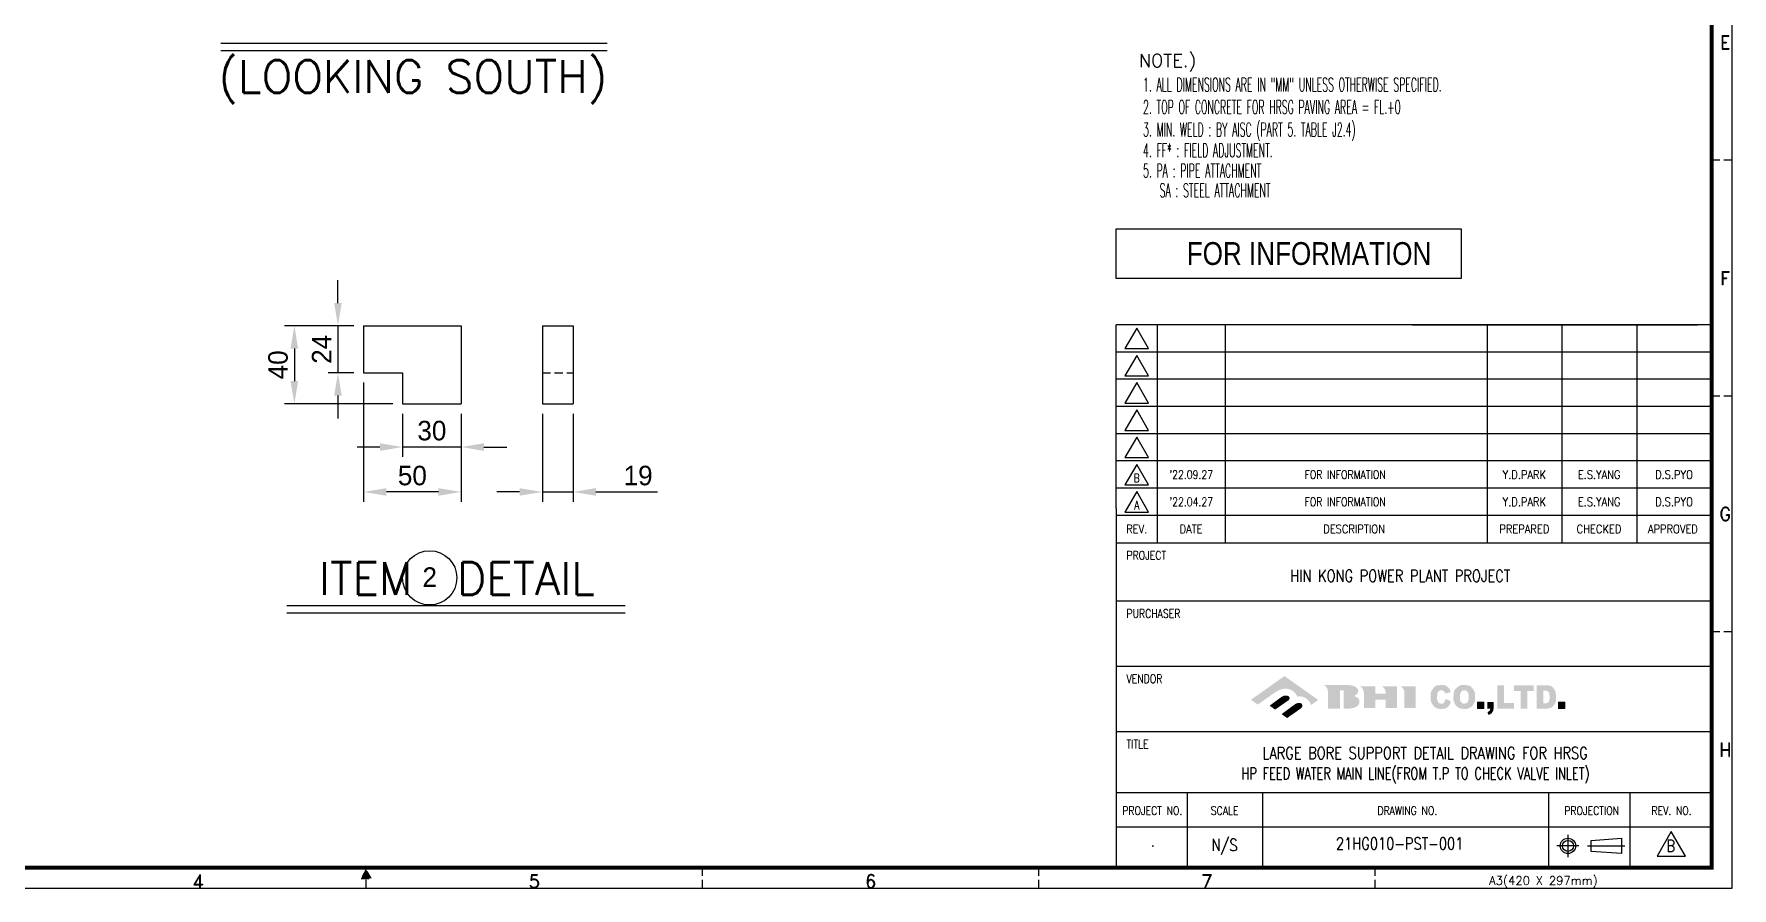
# Model space of a CAD drawing. Header units: millimetres. Extents: x 0 to 4200, y 0 to 2960.
# Drawn here: x 1589 to 4200, y 0 to 1312 of the extents above; entities that cross this region are included whole.
import ezdxf
from ezdxf.enums import TextEntityAlignment as Align

# ---------------------------------------------------------------- set-up
doc = ezdxf.new("R2010")
doc.units = ezdxf.units.MM
doc.header["$LTSCALE"] = 50
doc.linetypes.add('CENTER', pattern=[2, 1.25, -0.25, 0.25, -0.25])
doc.linetypes.add('HIDDEN', pattern=[0.375, 0.25, -0.125])
doc.layers.add('02SCHRIF', color=2, linetype='Continuous', lineweight=25)
for name, color, linetype in [('1', 1, 'CENTER'), ('1. continuous', 3, 'Continuous'), ('2', 2, 'Continuous'), ('2. Hidden', 2, 'HIDDEN'), ('3', 3, 'Continuous'), ('4', 3, 'Continuous'), ('5', 2, 'HIDDEN'), ('5. text', 2, 'Continuous'), ('Layer 1', 7, 'Continuous'), ('text', 2, 'Continuous')]:
    doc.layers.add(name, color=color, linetype=linetype)
doc.styles.add('PROJECT', font='swissc.ttf')
doc.styles.add('ROMAND', font='romand.shx', dxfattribs={"width": 0.85, "height": 480})
doc.styles.add('ROMANS', font='ROMANS.shx', dxfattribs={"width": 0.85})
doc.styles.add('ROMANT', font='romant.shx', dxfattribs={"width": 0.9, "height": 125, "bigfont": 'whgtxt.shx'})
doc.styles.add('Style-STANDARD', font='romans.shx', dxfattribs={"width": 0.8})
doc.dimstyles.get("Standard").update_dxf_attribs({"dimtxt": 0.18, "dimasz": 0.18, "dimexe": 0.18, "dimexo": 0.0625, "dimgap": 0.09, "dimtad": 0, "dimtih": 1, "dimtoh": 1, "dimdec": 4, "dimzin": 0, "dimdsep": 46, "dimtxsty": 'Standard', "dimcen": 0.09, "dimadec": 0, "dimazin": 0, "dimtfac": 1, "dimtdec": 4, "dimtofl": 0, "dimtmove": 0, "dimatfit": 3, "dimfxl": 1, "dimtolj": 1, "dimtzin": 0, "dimarcsym": 0})

# ---------------------------------------------------------------- blocks, each defined once
blk = doc.blocks.new('block 32')
at = {"layer": 'Layer 1', "true_color": 0x004081}
h = blk.add_hatch(color=156, dxfattribs=at)
h.dxf.hatch_style = 2
edge = h.paths.add_edge_path()
edge.add_spline(control_points=[(7.127, 6.579), (7.127, 6.579), (7.127, 6.579), (7.127, 6.637), (7.106, 6.685), (7.064, 6.724), (7.021, 6.763), (6.965, 6.789), (6.893, 6.802), (7.014, 6.856), (7.075, 6.924), (7.075, 7.007), (7.075, 7.093), (7.022, 7.159), (6.916, 7.204), (6.834, 7.239), (6.707, 7.256), (6.534, 7.256), (6.534, 7.256), (6.07, 7.256), (6.07, 7.256), (6.07, 7.256), (6.07, 7.257), (6.07, 7.257), (6.07, 7.257), (5.673, 7.257), (5.673, 7.257), (5.673, 7.257), (5.842, 7.186), (5.842, 6.983), (5.842, 6.983), (5.842, 6.983), (5.842, 6.983), (5.842, 6.983), (5.842, 6.29), (5.842, 6.29), (5.842, 6.29), (6.334, 6.29), (6.334, 6.29), (6.334, 6.29), (6.334, 7.034), (6.334, 7.034), (6.334, 7.034), (6.48, 7.034), (6.48, 7.034), (6.48, 7.034), (6.48, 6.29), (6.48, 6.29), (6.48, 6.29), (6.548, 6.29), (6.548, 6.29), (6.656, 6.29), (6.732, 6.293), (6.777, 6.3), (6.822, 6.307), (6.867, 6.318), (6.913, 6.334), (6.958, 6.349), (6.993, 6.365), (7.017, 6.381), (7.052, 6.404), (7.078, 6.432), (7.098, 6.466), (7.117, 6.499), (7.127, 6.537), (7.127, 6.579)], knot_values=[0, 0, 0, 0, 0.00005, 0.0001, 1, 1, 1, 2, 2, 2, 3, 3, 3, 4, 4, 4, 5, 5, 5, 6, 6, 6, 7, 7, 7, 8, 8, 8, 9, 9, 9, 10, 10, 10, 11, 11, 11, 12, 12, 12, 13, 13, 13, 14, 14, 14, 15, 15, 15, 16, 16, 16, 17, 17, 17, 18, 18, 18, 19, 19, 19, 20, 20, 20, 21, 21, 21, 21], degree=3, periodic=0)
h = blk.add_hatch(color=156, dxfattribs=at)
h.dxf.hatch_style = 2
edge = h.paths.add_edge_path()
edge.add_spline(control_points=[(7.766, 6.659), (7.766, 6.659), (7.766, 6.659), (7.766, 6.659), (8.197, 6.659), (8.197, 6.659), (8.197, 6.659), (8.197, 6.316), (8.197, 6.316), (8.197, 6.316), (8.657, 6.316), (8.657, 6.316), (8.657, 6.316), (8.657, 7.203), (8.657, 7.203), (8.657, 7.203), (8.425, 7.203), (8.425, 7.203), (8.425, 7.203), (8.425, 7.203), (8.425, 7.203), (8.425, 7.203), (8.027, 7.203), (8.027, 7.203), (8.027, 7.203), (8.196, 7.133), (8.196, 6.93), (8.196, 6.93), (8.197, 6.93), (8.197, 6.93), (8.197, 6.93), (8.197, 6.903), (8.197, 6.903), (8.197, 6.903), (7.766, 6.903), (7.766, 6.903), (7.766, 6.903), (7.766, 7.203), (7.766, 7.203), (7.766, 7.203), (7.536, 7.203), (7.536, 7.203), (7.536, 7.203), (7.536, 7.203), (7.536, 7.203), (7.536, 7.203), (7.138, 7.203), (7.138, 7.203), (7.138, 7.203), (7.307, 7.133), (7.307, 6.93), (7.307, 6.93), (7.307, 6.93), (7.307, 6.93), (7.307, 6.93), (7.307, 6.316), (7.307, 6.316), (7.307, 6.316), (7.766, 6.316), (7.766, 6.316), (7.766, 6.316), (7.766, 6.659), (7.766, 6.659)], knot_values=[0, 0, 0, 0, 0.00005, 0.0001, 1, 1, 1, 2, 2, 2, 3, 3, 3, 4, 4, 4, 5, 5, 5, 6, 6, 6, 7, 7, 7, 8, 8, 8, 9, 9, 9, 10, 10, 10, 11, 11, 11, 12, 12, 12, 13, 13, 13, 14, 14, 14, 15, 15, 15, 16, 16, 16, 17, 17, 17, 18, 18, 18, 19, 19, 19, 20, 20, 20, 20], degree=3, periodic=0)
h = blk.add_hatch(color=156, dxfattribs=at)
h.dxf.hatch_style = 2
edge = h.paths.add_edge_path()
edge.add_spline(control_points=[(9.418, 7.203), (9.418, 7.203), (9.418, 7.203), (9.418, 7.203), (9.189, 7.203), (9.189, 7.203), (9.189, 7.203), (9.189, 7.203), (9.189, 7.203), (9.189, 7.203), (8.791, 7.203), (8.791, 7.203), (8.791, 7.203), (8.952, 7.136), (8.959, 6.943), (8.959, 6.943), (8.959, 6.316), (8.959, 6.316), (8.959, 6.316), (9.418, 6.316), (9.418, 6.316), (9.418, 6.316), (9.418, 7.203), (9.418, 7.203)], knot_values=[0, 0, 0, 0, 0.00005, 0.0001, 1, 1, 1, 2, 2, 2, 3, 3, 3, 4, 4, 4, 5, 5, 5, 6, 6, 6, 7, 7, 7, 7], degree=3, periodic=0)
blk = doc.blocks.new('block 34')
at = {"layer": 'Layer 1', "true_color": 0x62b635}
h = blk.add_hatch(color=85, dxfattribs=at)
h.dxf.hatch_style = 2
edge = h.paths.add_edge_path()
edge.add_spline(control_points=[(2.981, 6.457), (2.981, 6.457), (2.981, 6.457), (2.981, 6.457), (3.642, 6.921), (3.642, 6.921), (3.658, 6.932), (3.676, 6.943), (3.694, 6.955), (3.717, 6.969), (3.741, 6.984), (3.766, 6.998), (3.766, 6.998), (3.766, 6.998), (3.766, 6.998), (3.766, 6.998), (3.774, 7.004), (3.789, 7.012), (3.797, 7.016), (3.807, 7.021), (3.817, 7.026), (3.857, 7.046), (3.917, 7.072), (3.987, 7.089), (3.987, 7.089), (3.987, 7.089), (3.987, 7.089), (3.994, 7.09), (4, 7.092), (4.007, 7.093), (4.01, 7.093), (4.012, 7.094), (4.015, 7.094), (4.034, 7.098), (4.052, 7.101), (4.072, 7.103), (4.072, 7.103), (4.072, 7.618), (4.072, 7.618), (4.072, 7.618), (2.707, 6.652), (2.707, 6.652), (2.707, 6.652), (2.981, 6.457), (2.981, 6.457)], knot_values=[0, 0, 0, 0, 0.00005, 0.0001, 1, 1, 1, 2, 2, 2, 3, 3, 3, 4, 4, 4, 5, 5, 5, 6, 6, 6, 7, 7, 7, 8, 8, 8, 9, 9, 9, 10, 10, 10, 11, 11, 11, 12, 12, 12, 13, 13, 13, 14, 14, 14, 14], degree=3, periodic=0)
h = blk.add_hatch(color=85, dxfattribs=at)
h.dxf.hatch_style = 2
edge = h.paths.add_edge_path()
edge.add_spline(control_points=[(3.691, 6.254), (3.691, 6.254), (3.691, 6.254), (3.691, 6.254), (4.071, 6.518), (4.071, 6.518), (4.071, 6.518), (4.071, 6.821), (4.071, 6.821), (4.007, 6.807), (3.953, 6.772), (3.935, 6.759), (3.935, 6.759), (3.929, 6.754), (3.929, 6.754), (3.929, 6.754), (3.467, 6.413), (3.467, 6.413), (3.467, 6.413), (3.691, 6.254), (3.691, 6.254)], knot_values=[0, 0, 0, 0, 0.00005, 0.0001, 1, 1, 1, 2, 2, 2, 3, 3, 3, 4, 4, 4, 5, 5, 5, 6, 6, 6, 6], degree=3, periodic=0)
h = blk.add_hatch(color=85, dxfattribs=at)
h.dxf.hatch_style = 2
edge = h.paths.add_edge_path()
edge.add_spline(control_points=[(4.179, 5.909), (4.179, 5.909), (4.179, 5.909), (4.179, 5.909), (4.5, 6.132), (4.5, 6.132), (4.5, 6.132), (4.5, 6.471), (4.5, 6.471), (4.499, 6.471), (4.498, 6.47), (4.498, 6.47), (4.498, 6.47), (4.474, 6.452), (4.474, 6.452), (4.474, 6.452), (3.954, 6.069), (3.954, 6.069), (3.954, 6.069), (4.179, 5.909), (4.179, 5.909)], knot_values=[0, 0, 0, 0, 0.00005, 0.0001, 1, 1, 1, 2, 2, 2, 3, 3, 3, 4, 4, 4, 5, 5, 5, 6, 6, 6, 6], degree=3, periodic=0)
blk = doc.blocks.new('block 33')
at = {"layer": 'Layer 1', "true_color": 0x004081}
h = blk.add_hatch(color=156, dxfattribs=at)
h.dxf.hatch_style = 2
edge = h.paths.add_edge_path()
edge.add_spline(control_points=[(4.736, 6.788), (4.736, 6.788), (4.736, 6.788), (4.75, 6.786), (4.764, 6.784), (4.779, 6.781), (4.785, 6.779), (4.791, 6.778), (4.796, 6.777), (4.806, 6.774), (4.816, 6.771), (4.826, 6.767), (4.835, 6.765), (4.843, 6.761), (4.852, 6.758), (4.86, 6.754), (4.868, 6.751), (4.877, 6.747), (4.92, 6.726), (4.965, 6.696), (5.01, 6.653), (5.036, 6.63), (5.062, 6.604), (5.085, 6.574), (5.095, 6.56), (5.105, 6.545), (5.114, 6.53), (5.114, 6.529), (5.115, 6.527), (5.116, 6.526), (5.116, 6.525), (5.116, 6.525), (5.116, 6.525), (5.131, 6.499), (5.143, 6.47), (5.151, 6.44), (5.151, 6.44), (5.446, 6.645), (5.446, 6.645), (5.446, 6.645), (4.072, 7.618), (4.072, 7.618), (4.072, 7.618), (4.072, 7.103), (4.072, 7.103), (4.116, 7.107), (4.163, 7.106), (4.208, 7.096), (4.212, 7.096), (4.216, 7.095), (4.22, 7.095), (4.229, 7.093), (4.239, 7.09), (4.248, 7.088), (4.258, 7.085), (4.268, 7.082), (4.277, 7.078), (4.278, 7.078), (4.279, 7.078), (4.281, 7.077), (4.298, 7.07), (4.318, 7.062), (4.339, 7.052), (4.402, 7.02), (4.474, 6.97), (4.536, 6.89), (4.56, 6.857), (4.581, 6.821), (4.595, 6.78), (4.605, 6.783), (4.635, 6.79), (4.677, 6.791), (4.695, 6.791), (4.714, 6.79), (4.736, 6.788)], knot_values=[0, 0, 0, 0, 0.00005, 0.0001, 1, 1, 1, 2, 2, 2, 3, 3, 3, 4, 4, 4, 5, 5, 5, 6, 6, 6, 7, 7, 7, 8, 8, 8, 9, 9, 9, 10, 10, 10, 11, 11, 11, 12, 12, 12, 13, 13, 13, 14, 14, 14, 15, 15, 15, 16, 16, 16, 17, 17, 17, 18, 18, 18, 19, 19, 19, 20, 20, 20, 21, 21, 21, 22, 22, 22, 23, 23, 23, 24, 24, 24, 24], degree=3, periodic=0)
h = blk.add_hatch(color=156, dxfattribs=at)
h.dxf.hatch_style = 2
edge = h.paths.add_edge_path()
edge.add_spline(control_points=[(4.206, 6.611), (4.206, 6.611), (4.206, 6.611), (4.206, 6.611), (4.23, 6.629), (4.23, 6.629), (4.236, 6.634), (4.243, 6.639), (4.247, 6.644), (4.247, 6.644), (4.247, 6.644), (4.247, 6.644), (4.284, 6.683), (4.282, 6.724), (4.278, 6.742), (4.277, 6.746), (4.276, 6.751), (4.274, 6.755), (4.254, 6.798), (4.21, 6.816), (4.166, 6.822), (4.144, 6.826), (4.122, 6.826), (4.102, 6.825), (4.092, 6.824), (4.081, 6.823), (4.071, 6.821), (4.071, 6.821), (4.071, 6.518), (4.071, 6.518), (4.071, 6.518), (4.206, 6.611), (4.206, 6.611)], knot_values=[0, 0, 0, 0, 0.00005, 0.0001, 1, 1, 1, 2, 2, 2, 3, 3, 3, 4, 4, 4, 5, 5, 5, 6, 6, 6, 7, 7, 7, 8, 8, 8, 9, 9, 9, 10, 10, 10, 10], degree=3, periodic=0)
h = blk.add_hatch(color=156, dxfattribs=at)
h.dxf.hatch_style = 2
edge = h.paths.add_edge_path()
edge.add_spline(control_points=[(4.563, 6.505), (4.563, 6.505), (4.563, 6.505), (4.538, 6.494), (4.516, 6.482), (4.5, 6.471), (4.5, 6.471), (4.5, 6.132), (4.5, 6.132), (4.5, 6.132), (4.653, 6.238), (4.653, 6.238), (4.653, 6.238), (4.684, 6.261), (4.684, 6.261), (4.684, 6.261), (4.703, 6.275), (4.703, 6.275), (4.703, 6.275), (4.717, 6.285), (4.717, 6.285), (4.766, 6.322), (4.784, 6.348), (4.79, 6.36), (4.806, 6.394), (4.807, 6.432), (4.789, 6.465), (4.769, 6.501), (4.731, 6.521), (4.69, 6.523), (4.689, 6.523), (4.688, 6.523), (4.687, 6.523), (4.686, 6.523), (4.685, 6.523), (4.684, 6.523), (4.677, 6.523), (4.671, 6.524), (4.665, 6.524), (4.624, 6.522), (4.589, 6.514), (4.563, 6.505)], knot_values=[0, 0, 0, 0, 0.00005, 0.0001, 1, 1, 1, 2, 2, 2, 3, 3, 3, 4, 4, 4, 5, 5, 5, 6, 6, 6, 7, 7, 7, 8, 8, 8, 9, 9, 9, 10, 10, 10, 11, 11, 11, 12, 12, 12, 13, 13, 13, 13], degree=3, periodic=0)
at = {"layer": 'Layer 1'}
blk.add_blockref('block 34', (0, 0), dxfattribs=at)
blk = doc.blocks.new('block 31')
at = {"layer": 'Layer 1'}
for name in ['block 33', 'block 32']:
    blk.add_blockref(name, (0, 0), dxfattribs=at)
blk = doc.blocks.new('A$C12B81D51')
at = {"layer": 'Layer 1', "true_color": 0x004081}
h = blk.add_hatch(color=156, dxfattribs=at)
h.dxf.hatch_style = 2
edge = h.paths.add_edge_path()
edge.add_spline(control_points=[(7.804, 1.119), (7.804, 1.119), (7.804, 1.119), (7.78, 1.125), (7.754, 1.125), (7.694, 1.125), (7.649, 1.099), (7.617, 1.046), (7.593, 1.006), (7.581, 0.944), (7.581, 0.86), (7.581, 0.756), (7.595, 0.684), (7.624, 0.645), (7.653, 0.607), (7.693, 0.587), (7.745, 0.587), (7.796, 0.587), (7.834, 0.603), (7.86, 0.634), (7.885, 0.665), (7.904, 0.711), (7.916, 0.77), (7.916, 0.77), (8.148, 0.693), (8.148, 0.693), (8.132, 0.622), (8.108, 0.562), (8.074, 0.514), (8.041, 0.466), (7.999, 0.43), (7.95, 0.406), (7.9, 0.381), (7.837, 0.369), (7.761, 0.369), (7.668, 0.369), (7.592, 0.384), (7.533, 0.414), (7.474, 0.443), (7.424, 0.496), (7.381, 0.571), (7.338, 0.646), (7.316, 0.742), (7.316, 0.858), (7.316, 1.014), (7.354, 1.134), (7.429, 1.218), (7.504, 1.302), (7.611, 1.343), (7.748, 1.343), (7.856, 1.343), (7.94, 1.319), (8.002, 1.271), (8.063, 1.223), (8.109, 1.15), (8.139, 1.05), (8.139, 1.05), (7.905, 0.993), (7.905, 0.993), (7.897, 1.022), (7.888, 1.043), (7.879, 1.056), (7.865, 1.078), (7.847, 1.095), (7.826, 1.107), (7.804, 1.119)], knot_values=[0, 0, 0, 0, 0.00005, 0.0001, 1, 1, 1, 2, 2, 2, 3, 3, 3, 4, 4, 4, 5, 5, 5, 6, 6, 6, 7, 7, 7, 8, 8, 8, 9, 9, 9, 10, 10, 10, 11, 11, 11, 12, 12, 12, 13, 13, 13, 14, 14, 14, 15, 15, 15, 16, 16, 16, 17, 17, 17, 18, 18, 18, 19, 19, 19, 20, 20, 20, 21, 21, 21, 21], degree=3, periodic=0)
h = blk.add_hatch(color=156, dxfattribs=at)
h.dxf.hatch_style = 2
edge = h.paths.add_edge_path()
edge.add_spline(control_points=[(8.51, 0.95), (8.51, 0.95), (8.51, 0.95), (8.526, 1.019), (8.558, 1.061), (8.59, 1.102), (8.633, 1.123), (8.686, 1.123), (8.74, 1.123), (8.784, 1.103), (8.816, 1.062), (8.849, 1.021), (8.865, 0.956), (8.865, 0.867), (8.865, 0.762), (8.85, 0.689), (8.819, 0.648), (8.788, 0.608), (8.744, 0.587), (8.688, 0.587), (8.633, 0.587), (8.59, 0.608), (8.558, 0.65), (8.526, 0.691), (8.51, 0.759), (8.51, 0.854), (8.51, 0.95)], knot_values=[0, 0, 0, 0, 0.00005, 0.0001, 1, 1, 1, 2, 2, 2, 3, 3, 3, 4, 4, 4, 5, 5, 5, 6, 6, 6, 7, 7, 7, 8, 8, 8, 8], degree=3, periodic=0)
edge = h.paths.add_edge_path()
edge.add_spline(control_points=[(8.52, 0.386), (8.52, 0.386), (8.52, 0.386), (8.6, 0.369), (8.696, 0.369), (8.791, 0.369), (8.87, 0.389), (8.934, 0.428), (8.997, 0.467), (9.046, 0.522), (9.079, 0.592), (9.113, 0.663), (9.13, 0.753), (9.13, 0.863), (9.13, 1.015), (9.091, 1.133), (9.014, 1.217), (8.937, 1.301), (8.828, 1.343), (8.686, 1.343), (8.547, 1.343), (8.439, 1.301), (8.362, 1.215), (8.284, 1.129), (8.245, 1.009), (8.245, 0.856), (8.245, 0.745), (8.265, 0.654), (8.304, 0.58), (8.343, 0.507), (8.394, 0.454), (8.457, 0.42), (8.52, 0.386)], knot_values=[0, 0, 0, 0, 0.00005, 0.0001, 1, 1, 1, 2, 2, 2, 3, 3, 3, 4, 4, 4, 5, 5, 5, 6, 6, 6, 7, 7, 7, 8, 8, 8, 9, 9, 9, 10, 10, 10, 10], degree=3, periodic=0)
h = blk.add_hatch(color=156, dxfattribs=at)
h.dxf.hatch_style = 2
h.paths.add_polyline_path([(10.036, 1.328), (10.3, 1.328), (10.3, 0.616), (10.713, 0.616), (10.713, 0.384), (10.036, 0.384)])
h = blk.add_hatch(color=156, dxfattribs=at)
h.dxf.hatch_style = 2
h.paths.add_polyline_path([(10.714, 1.328), (11.517, 1.328), (11.517, 1.094), (11.248, 1.094), (11.248, 0.384), (10.983, 0.384), (10.983, 1.094), (10.714, 1.094)])
h = blk.add_hatch(color=156, dxfattribs=at)
h.dxf.hatch_style = 2
edge = h.paths.add_edge_path()
edge.add_spline(control_points=[(11.903, 1.114), (11.903, 1.114), (11.903, 1.114), (11.97, 1.114), (11.97, 1.114), (12.038, 1.114), (12.087, 1.096), (12.117, 1.059), (12.146, 1.022), (12.161, 0.953), (12.161, 0.853), (12.161, 0.778), (12.155, 0.723), (12.141, 0.689), (12.128, 0.656), (12.11, 0.632), (12.086, 0.619), (12.063, 0.605), (12.023, 0.598), (11.968, 0.598), (11.968, 0.598), (11.903, 0.598), (11.903, 0.598), (11.903, 0.598), (11.903, 1.114), (11.903, 1.114), (11.903, 1.114)], knot_values=[0, 0, 0, 0, 0.00005, 0.0001, 1, 1, 1, 2, 2, 2, 3, 3, 3, 4, 4, 4, 5, 5, 5, 6, 6, 6, 7, 7, 7, 8, 8, 8, 8], degree=3, periodic=0)
edge = h.paths.add_edge_path()
edge.add_spline(control_points=[(12.391, 1.1), (12.391, 1.1), (12.391, 1.1), (12.368, 1.15), (12.337, 1.194), (12.306, 1.237), (12.267, 1.27), (12.219, 1.293), (12.171, 1.316), (12.109, 1.328), (12.032, 1.328), (12.032, 1.328), (11.639, 1.328), (11.639, 1.328), (11.639, 1.328), (11.639, 0.384), (11.639, 0.384), (11.639, 0.384), (12.032, 0.384), (12.032, 0.384), (12.078, 0.384), (12.131, 0.393), (12.189, 0.41), (12.231, 0.423), (12.271, 0.448), (12.308, 0.485), (12.345, 0.523), (12.374, 0.569), (12.395, 0.625), (12.415, 0.68), (12.426, 0.759), (12.426, 0.859), (12.426, 0.924), (12.419, 0.985), (12.405, 1.042), (12.391, 1.1)], knot_values=[0, 0, 0, 0, 0.00005, 0.0001, 1, 1, 1, 2, 2, 2, 3, 3, 3, 4, 4, 4, 5, 5, 5, 6, 6, 6, 7, 7, 7, 8, 8, 8, 9, 9, 9, 10, 10, 10, 11, 11, 11, 11], degree=3, periodic=0)
h = blk.add_hatch(color=156, dxfattribs=at)
h.dxf.hatch_style = 2
h.paths.add_polyline_path([(9.227, 0.647), (9.481, 0.647), (9.481, 0.384), (9.227, 0.384)])
h = blk.add_hatch(color=156, dxfattribs=at)
h.dxf.hatch_style = 2
edge = h.paths.add_edge_path()
edge.add_spline(control_points=[(9.67, 0.257), (9.67, 0.257), (9.67, 0.257), (9.701, 0.28), (9.718, 0.303), (9.735, 0.326), (9.744, 0.353), (9.746, 0.384), (9.746, 0.384), (9.625, 0.384), (9.625, 0.384), (9.625, 0.384), (9.625, 0.647), (9.625, 0.647), (9.625, 0.647), (9.878, 0.647), (9.878, 0.647), (9.878, 0.647), (9.878, 0.43), (9.878, 0.43), (9.878, 0.351), (9.863, 0.288), (9.833, 0.242), (9.803, 0.196), (9.752, 0.155), (9.68, 0.12), (9.68, 0.12), (9.625, 0.234), (9.625, 0.234), (9.67, 0.257)], knot_values=[0, 0, 0, 0, 0.00005, 0.0001, 1, 1, 1, 2, 2, 2, 3, 3, 3, 4, 4, 4, 5, 5, 5, 6, 6, 6, 7, 7, 7, 8, 8, 8, 9, 9, 9, 9], degree=3, periodic=0)
h = blk.add_hatch(color=156, dxfattribs=at)
h.dxf.hatch_style = 2
h.paths.add_polyline_path([(12.53, 0.647), (12.783, 0.647), (12.783, 0.384), (12.53, 0.384)])
at = {"layer": 'Layer 1', "lineweight": 0}
for points in [[(9.227, 0.647), (9.481, 0.647), (9.481, 0.384), (9.227, 0.384), (9.227, 0.647)], [(12.53, 0.647), (12.783, 0.647), (12.783, 0.384), (12.53, 0.384), (12.53, 0.647)]]:
    blk.add_lwpolyline(points, dxfattribs=at)
at = {"layer": 'Layer 1'}
blk.add_blockref('block 31', (-2.707, -5.911), dxfattribs=at)
blk = doc.blocks.new('TT')
blk.add_line((4200, 0), (4200, 0))
blk.add_line((4200, 0), (4200, 0))
blk.add_lwpolyline([(0, 0), (4200, 0), (4200, 2960.4), (0, 2960.4)], close=True)
at = {"color": 7}
blk.add_lwpolyline([(3253.3, 1012.9), (3783.7, 1012.9), (3783.7, 936.6), (3253.3, 936.6)], close=True, dxfattribs=at)
at = {"layer": '1'}
for p, q in [((3947.7, 81.7), (3947.7, 47.6)), ((3964.7, 64.7), (3930.6, 64.7)), ((3977.9, 64.7), (4035.2, 64.7))]:
    blk.add_line(p, q, dxfattribs=at)
at = {"layer": '3'}
for p, q in [((3253.3, 582.8), (3253.3, 865.3)), ((3983.2, 73.1), (4030, 76.5)), ((3983.2, 56.2), (3983.2, 73.1)), ((4030, 52.9), (3983.2, 56.2)), ((4030, 76.5), (4030, 52.9))]:
    blk.add_line(p, q, dxfattribs=at)
at = {"layer": '3', "linetype": 'Continuous'}
for p, q in [((3253.3, 582.8), (3253.3, 31.4)), ((3253.3, 530.5), (4168.6, 530.5)), ((3253.3, 530.5), (4168.6, 530.5)), ((3253.3, 530.5), (4168.6, 530.5)), ((3253.3, 441.1), (4168.6, 441.1)), ((3253.3, 340.8), (4168.6, 340.8)), ((3253.3, 240.6), (4168.6, 240.6)), ((3253.3, 146.5), (4168.6, 146.5))]:
    blk.add_line(p, q, dxfattribs=at)
at = {"layer": '3', "lineweight": 0}
blk.add_line((3253.3, 530.5), (4168.6, 530.5), dxfattribs=at)
at = {"layer": '3', "const_width": 6.28}
blk.add_lwpolyline([(31.4, 2929), (31.4, 31.4), (4168.6, 31.4), (4168.6, 2929), (31.4, 2929), (31.4, 2866.3)], dxfattribs=at)
at = {"layer": '3'}
for radius in [11.8, 8.5]:
    blk.add_circle((3947.7, 64.7), radius, dxfattribs=at)
at = {"layer": '4'}
for p, q in [((4168.6, 865.3), (3253.3, 865.3)), ((3316.1, 865.3), (3316.1, 530.5)), ((3420.7, 865.3), (3420.7, 530.5)), ((3708.1, 865.3), (4147.1, 865.3)), ((3823.4, 865.3), (3823.4, 530.5)), ((3938.5, 865.3), (3938.5, 530.5)), ((4053.5, 865.3), (4053.5, 530.5)), ((4168.6, 823.4), (3253.3, 823.4)), ((4168.6, 781.6), (3253.3, 781.6)), ((4168.6, 739.8), (3253.3, 739.8)), ((4168.6, 697.9), (3253.3, 697.9)), ((4168.6, 656.1), (3253.3, 656.1)), ((4168.6, 614.2), (3253.3, 614.2)), ((4168.6, 572.4), (3253.3, 572.4)), ((4168.6, 572.4), (3253.3, 572.4))]:
    blk.add_line(p, q, dxfattribs=at)
at = {"layer": '4', "linetype": 'Continuous'}
for p, q in [((3362.3, 146.5), (3362.3, 31.4)), ((3478.2, 146.5), (3478.2, 31.4)), ((3917.6, 146.5), (3917.6, 31.4)), ((4043.1, 146.5), (4043.1, 31.4)), ((3253.3, 94.1), (4168.6, 94.1))]:
    blk.add_line(p, q, dxfattribs=at)
at = {"layer": '4'}
for points in [[(3284.7, 860.1), (3266.6, 828.7), (3302.8, 828.7)], [(3284.7, 818.2), (3266.6, 786.8), (3302.8, 786.8)], [(3284.7, 776.4), (3266.6, 745), (3302.8, 745)], [(3284.7, 776.4), (3266.6, 745), (3302.8, 745)], [(3284.7, 734.5), (3266.6, 703.1), (3302.8, 703.1)], [(3284.7, 692.7), (3266.6, 661.3), (3302.8, 661.3)], [(3284.7, 650.8), (3266.6, 619.5), (3302.8, 619.5)], [(3284.7, 609), (3266.6, 577.6), (3302.8, 577.6)], [(4106.4, 86.6), (4084.7, 48.9), (4128.2, 48.9)]]:
    blk.add_lwpolyline(points, close=True, dxfattribs=at)
at = {"layer": '5'}
for p, q in [((4200, 1118), (4168.6, 1118)), ((4200, 755.8), (4168.6, 755.8)), ((4200, 393.6), (4168.6, 393.6)), ((2100, 0), (2100, 31.4)), ((2100, 0), (2100, 31.4)), ((2617.2, 0), (2617.2, 31.4)), ((3134.3, 0), (3134.3, 31.4)), ((3651.5, 0), (3651.5, 31.4))]:
    blk.add_line(p, q, dxfattribs=at)
blk.add_lwpolyline([(2100, 28.2), (2092.2, 14.7), (2107.8, 14.7)], close=True, dxfattribs=at)
blk.add_solid([(2092.2, 14.7), (2107.8, 14.7), (2100, 28.2)], dxfattribs=at)
at = {"layer": '02SCHRIF', "xscale": 37.75172558080249, "yscale": 37.75172558080249, "zscale": 37.75172558080249}
blk.add_blockref('A$C12B81D51', (3460.4, 261.2), dxfattribs=at)
at = {"layer": '2', "style": 'ROMANS'}
for s, height, width, p in [('Y.D.PARK', 13.08, 0.85, (3880.7, 593.3)), ('E.S.YANG', 13.08, 0.85, (3995.7, 593.3)), ('D.S.PYO', 13.08, 0.85, (4110.8, 593.3)), ('REV.', 13.08, 0.85, (3284.7, 551.5)), ('DATE', 13.08, 0.85, (3368.4, 551.5)), ('DESCRIPTION', 13.076, 0.85, (3619, 551.5)), ('PREPARED', 13.08, 0.85, (3880.7, 551.5)), ('CHECKED', 13.08, 0.85, (3995.5, 551.5)), ('APPROVED', 13.08, 0.85, (4109.1, 551.5)), ('PROJECT NO.', 13.076, 0.8, (3308.7, 118.9)), ('SCALE', 13.08, 0.8, (3419.9, 118.9)), ('DRAWING NO.', 13.076, 0.8, (3700.8, 118.9)), ('PROJECTION', 13.08, 0.8, (3984.2, 118.9)), ('REV. NO.', 13.08, 0.8, (4107, 118.9))]:
    blk.add_text(s, height=height, dxfattribs=dict(at, width=width)).set_placement(p, align=Align.MIDDLE)
at = {"layer": '2', "style": 'ROMANS', "width": 0.8}
for s, p in [('PROJECT', (3269, 511.1)), ('PURCHASER', (3269, 421.6)), ('VENDOR', (3269, 321.4)), ('TITLE', (3269, 221.1))]:
    blk.add_text(s, height=13.08, dxfattribs=at).set_placement(p, align=Align.MIDDLE_LEFT)
at = {"layer": '3', "linetype": 'Continuous', "style": 'ROMANS', "width": 0.8}
for s, height, p in [('N/S', 18.31, (3419.7, 57)), ('.', 18.3, (3309.6, 63.8))]:
    blk.add_text(s, height=height, dxfattribs=at).set_placement(p, align=Align.CENTER)
at = {"layer": '4', "style": 'ROMANT', "width": 0.8}
blk.add_text('HIN KONG POWER PLANT PROJECT', height=18.306, dxfattribs=at).set_placement((3520.8, 470.5))
blk.add_text('LARGE BORE SUPPORT DETAIL DRAWING FOR HRSG', height=18.306, dxfattribs=at).set_placement((3728.1, 198.2), align=Align.CENTER)
at = {"layer": '5'}
for s, height, style, p in [('E', 20.9, 'ROMAND', (4189.5, 1299.1)), ('F', 20.9, 'ROMAND', (4189.5, 936.9)), ('G', 20.9, 'ROMAND', (4189.5, 574.7)), ('H', 20.9, 'ROMAND', (4189.5, 212.5)), ('4', 20.9, 'ROMAND', (1841.4, 10.5)), ('5', 20.9, 'ROMAND', (2358.6, 10.5)), ('6', 20.9, 'ROMAND', (2875.7, 10.5)), ('7', 20.9, 'ROMAND', (3392.9, 10.5)), ('A3(420 X 297mm)', 13.076, 'ROMANS', (3910, 10.5))]:
    blk.add_text(s, height=height, dxfattribs=dict(at, style=style)).set_placement(p, align=Align.MIDDLE)
blk = doc.blocks.new('*D17')
at = {"layer": '1. continuous', "color": 4, "lineweight": -2, "transparency": 16777216}
for p, q in [((2156.1, 728.7), (2156.1, 662.5)), ((2246.1, 728.7), (2246.1, 662.5)), ((2121.1, 677.5), (2086.1, 677.5)), ((2246.1, 677.5), (2156.1, 677.5)), ((2281.1, 677.5), (2316.1, 677.5))]:
    blk.add_line(p, q, dxfattribs=at)
at = {"layer": '1. continuous', "color": 4, "transparency": 16777216}
for points in [[(2121.1, 683.3), (2121.1, 671.6), (2156.1, 677.5)], [(2281.1, 683.3), (2281.1, 671.6), (2246.1, 677.5)]]:
    blk.add_solid(points, dxfattribs=at)
at = {"layer": 'Defpoints', "color": 0, "transparency": 16777216}
for p in [(2156.1, 743.7), (2246.1, 743.7), (2156.1, 677.5)]:
    blk.add_point(p, dxfattribs=at)
at = {"layer": '1. continuous', "color": 2, "transparency": 16777216, "insert": (2201.1, 702.5), "char_height": 30, "attachment_point": 5}
blk.add_mtext('30', dxfattribs=at)
blk = doc.blocks.new('*D18')
at = {"color": 4, "lineweight": -2, "transparency": 16777216}
for p, q in [((2056.7, 898.7), (2056.7, 933.7)), ((2081.1, 863.7), (2041.7, 863.7)), ((2056.7, 863.7), (2056.7, 791.5)), ((2081.1, 791.5), (2041.7, 791.5)), ((2056.7, 756.5), (2056.7, 721.5))]:
    blk.add_line(p, q, dxfattribs=at)
at = {"color": 4, "transparency": 16777216}
for points in [[(2050.9, 898.7), (2062.5, 898.7), (2056.7, 863.7)], [(2050.9, 756.5), (2062.5, 756.5), (2056.7, 791.5)]]:
    blk.add_solid(points, dxfattribs=at)
at = {"layer": 'Defpoints', "color": 0, "transparency": 16777216}
for p in [(2096.1, 863.7), (2056.7, 791.5), (2096.1, 791.5)]:
    blk.add_point(p, dxfattribs=at)
at = {"color": 2, "transparency": 16777216, "insert": (2031.7, 827.6), "char_height": 30, "attachment_point": 5, "rotation": 90}
blk.add_mtext('24', dxfattribs=at)
blk = doc.blocks.new('*D19')
at = {"color": 4, "lineweight": -2, "transparency": 16777216}
for p, q in [((2081.1, 863.7), (1974.7, 863.7)), ((1989.7, 828.7), (1989.7, 778.7)), ((2141.1, 743.7), (1974.7, 743.7))]:
    blk.add_line(p, q, dxfattribs=at)
at = {"color": 4, "transparency": 16777216}
for points in [[(1983.8, 828.7), (1995.5, 828.7), (1989.7, 863.7)], [(1983.8, 778.7), (1995.5, 778.7), (1989.7, 743.7)]]:
    blk.add_solid(points, dxfattribs=at)
at = {"layer": 'Defpoints', "color": 0, "transparency": 16777216}
for p in [(2096.1, 863.7), (1989.7, 743.7), (2156.1, 743.7)]:
    blk.add_point(p, dxfattribs=at)
at = {"color": 2, "transparency": 16777216, "insert": (1964.7, 803.7), "char_height": 30, "attachment_point": 5, "rotation": 90}
blk.add_mtext('40', dxfattribs=at)
blk = doc.blocks.new('*D16')
at = {"layer": '1. continuous', "color": 4, "lineweight": -2, "transparency": 16777216}
for p, q in [((2096.1, 776.5), (2096.1, 593.5)), ((2246.1, 728.7), (2246.1, 593.5)), ((2211.1, 608.5), (2131.1, 608.5))]:
    blk.add_line(p, q, dxfattribs=at)
at = {"layer": '1. continuous', "color": 4, "transparency": 16777216}
for points in [[(2131.1, 614.3), (2131.1, 602.7), (2096.1, 608.5)], [(2211.1, 614.3), (2211.1, 602.7), (2246.1, 608.5)]]:
    blk.add_solid(points, dxfattribs=at)
at = {"layer": 'Defpoints', "color": 0, "transparency": 16777216}
for p in [(2096.1, 791.5), (2246.1, 743.7), (2096.1, 608.5)]:
    blk.add_point(p, dxfattribs=at)
at = {"layer": '1. continuous', "color": 2, "transparency": 16777216, "insert": (2171.1, 633.5), "char_height": 30, "attachment_point": 5}
blk.add_mtext('50', dxfattribs=at)
blk = doc.blocks.new('*D20')
at = {"color": 4, "lineweight": -2, "transparency": 16777216}
for p, q in [((2371, 728.7), (2371, 593.5)), ((2418.2, 728.7), (2418.2, 593.5)), ((2336, 608.5), (2301, 608.5)), ((2371, 608.5), (2418.2, 608.5)), ((2453.2, 608.5), (2548.2, 608.5))]:
    blk.add_line(p, q, dxfattribs=at)
at = {"color": 4, "transparency": 16777216}
for points in [[(2336, 614.3), (2336, 602.7), (2371, 608.5)], [(2453.2, 614.3), (2453.2, 602.7), (2418.2, 608.5)]]:
    blk.add_solid(points, dxfattribs=at)
at = {"layer": 'Defpoints', "color": 0, "transparency": 16777216}
for p in [(2371, 743.7), (2418.2, 743.7), (2418.2, 608.5)]:
    blk.add_point(p, dxfattribs=at)
at = {"color": 2, "transparency": 16777216, "insert": (2518.2, 633.5), "char_height": 30, "attachment_point": 5}
blk.add_mtext('19', dxfattribs=at)
blk = doc.blocks.new('000')
at = {"layer": '2', "style": 'ROMANS'}
for s, height, width, p in [('B', 13.1, 0.8, (3284.7, 629.9)), ("'22.09.27", 13.08, 0.8, (3368.4, 635.1)), ('FOR INFORMATION', 13.076, 0.8, (3605.2, 635.1)), ('Y.D.PARK', 13.08, 0.85, (3880.7, 635.1)), ('E.S.YANG', 13.08, 0.85, (3995.7, 635.1)), ('D.S.PYO', 13.08, 0.85, (4110.8, 635.1))]:
    blk.add_text(s, height=height, dxfattribs=dict(at, width=width)).set_placement(p, align=Align.MIDDLE)
at = {"layer": '2', "linetype": 'Continuous', "style": 'ROMANS', "width": 0.8}
blk.add_text('B', height=18.3, dxfattribs=at).set_placement((4105.7, 55.5), align=Align.CENTER)

msp = doc.modelspace()

# ---------------------------------------------------------------- linework, layer by layer
at = {"layer": '1. continuous'}
for p, q in [((2096.1, 863.7), (2246.1, 863.7)), ((2096.1, 863.7), (2096.1, 791.5)), ((2246.1, 863.7), (2246.1, 743.7)), ((2371, 863.7), (2371, 743.7)), ((2371, 863.7), (2418.2, 863.7)), ((2418.2, 863.7), (2418.2, 743.7)), ((2096.1, 791.5), (2156.1, 791.5)), ((2156.1, 791.5), (2156.1, 743.7)), ((2156.1, 743.7), (2246.1, 743.7)), ((2371, 743.7), (2418.2, 743.7))]:
    msp.add_line(p, q, dxfattribs=at)
at = {"layer": '2. Hidden'}
msp.add_line((2371, 791.5), (2418.2, 791.5), dxfattribs=at)
at = {"layer": '5. text'}
for p, q in [((1876.4, 1297.9), (2470.4, 1297.9)), ((1876.4, 1286.9), (2470.4, 1286.9)), ((1978.2, 433.8), (2498.3, 433.8)), ((1978.2, 422.8), (2498.3, 422.8))]:
    msp.add_line(p, q, dxfattribs=at)
at = {"layer": '5. text', "color": 7}
msp.add_circle((2197.8, 476.5), 41.7, dxfattribs=at)

# ---------------------------------------------------------------- block references
for name in ['TT', '000']:
    msp.add_blockref(name, (0, 0))

# ---------------------------------------------------------------- texts
at = {"layer": '2', "style": 'ROMANS', "width": 0.8}
for s, height, p in [('A', 13.1, (3284.7, 588.1)), ("'22.04.27", 13.08, (3368.4, 593.3)), ('FOR INFORMATION', 13.076, (3605.2, 593.3))]:
    msp.add_text(s, height=height, dxfattribs=at).set_placement(p, align=Align.MIDDLE)
at = {"layer": '3', "linetype": 'Continuous', "style": 'ROMANS', "width": 0.8}
msp.add_text('21HG010-PST-001', height=18.306, dxfattribs=at).set_placement((3689, 59.2), align=Align.CENTER)
at = {"layer": '4', "color": 2, "style": 'ROMANS', "width": 0.5}
for s, p in [('1. ALL DIMENSIONS ARE IN "MM" UNLESS OTHERWISE SPECIFIED.', (3294.5, 1223.9)), ('2. TOP OF CONCRETE FOR HRSG PAVING AREA = FL.+0', (3294.5, 1189.2)), ('3. MIN. WELD : BY AISC (PART 5. TABLE J2.4)', (3294.5, 1154.8)), ('4. FF* : FIELD ADJUSTMENT.', (3294.5, 1122.6)), ('5. PA : PIPE ATTACHMENT', (3294.5, 1091.6)), ('SA : STEEL ATTACHMENT', (3320, 1061.3))]:
    msp.add_text(s, height=21, dxfattribs=at).set_placement(p)
at = {"layer": '4', "style": 'ROMANT', "width": 0.7}
msp.add_text('HP FEED WATER MAIN LINE(FROM T.P TO CHECK VALVE INLET)', height=18.306, dxfattribs=at).set_placement((3713.3, 166.9), align=Align.CENTER)
at = {"layer": '5', "style": 'Style-STANDARD', "width": 0.99979}
msp.add_text(' NOTE.)', height=20, dxfattribs=at).set_placement((3274.2, 1271.2, 0), align=Align.MIDDLE_LEFT)
at = {"layer": '5. text', "style": 'ROMANS'}
for s, p in [('(LOOKING SOUTH)', (2171.9, 1221.6)), ('ITEM  DETAIL', (2239.7, 450.4))]:
    msp.add_text(s, height=50, dxfattribs=at).set_placement(p, align=Align.CENTER)
at = {"layer": 'text', "color": 3, "style": 'PROJECT'}
msp.add_text('FOR INFORMATION', height=34.958, dxfattribs=at).set_placement((3361.7, 957.3))
at = {"layer": 'text', "color": 2}
msp.add_text('2', height=30, dxfattribs=at).set_placement((2197.8, 462.7), align=Align.CENTER)

# ---------------------------------------------------------------- dimensions: what is measured, and where the dimension line sits
for base, p2, picture, middle in [((2056.7, 791.5), (2096.1, 791.5), '*D18', (2031.7, 827.6)), ((1989.7, 743.7), (2156.1, 743.7), '*D19', (1964.7, 803.7))]:
    dim = msp.add_linear_dim(base=base, p1=(2096.1, 863.7), p2=p2, angle=90, dimstyle='Standard', override={"dimscale": 10, "dimtxt": 3, "dimasz": 3.5, "dimexe": 1.5, "dimexo": 1.5, "dimgap": 1, "dimtad": 1, "dimtih": 0, "dimtoh": 0, "dimdec": 0, "dimlfac": 0.333333, "dimrnd": 0.5, "dimzin": 8, "dimdsep": 44, "dimcen": 2.5, "dimclrd": 4, "dimclre": 4, "dimclrt": 2, "dimtdec": 0, "dimtofl": 1, "dimtolj": 0, "dimtzin": 8})
    dim.commit()
    dim.dimension.update_dxf_attribs({"geometry": picture, "text_midpoint": middle})
dim = msp.add_linear_dim(base=(2418.2, 608.5), p1=(2371, 743.7), p2=(2418.2, 743.7), text='19', dimstyle='Standard', override={"dimscale": 10, "dimtxt": 3, "dimasz": 3.5, "dimexe": 1.5, "dimexo": 1.5, "dimgap": 1, "dimtad": 1, "dimtih": 0, "dimtoh": 0, "dimdec": 0, "dimlfac": 0.333333, "dimrnd": 0.5, "dimzin": 8, "dimdsep": 44, "dimcen": 2.5, "dimclrd": 4, "dimclre": 4, "dimclrt": 2, "dimtdec": 0, "dimtofl": 1, "dimtolj": 0, "dimtzin": 8})
dim.commit()
dim.dimension.update_dxf_attribs({"geometry": '*D20', "text_midpoint": (2518.2, 633.5)})
at = {"layer": '1. continuous'}
for base, p2, picture, middle in [((2096.1, 608.5), (2096.1, 791.5), '*D16', (2171.1, 633.5)), ((2156.1, 677.5), (2156.1, 743.7), '*D17', (2201.1, 702.5))]:
    dim = msp.add_linear_dim(base=base, p1=(2246.1, 743.7), p2=p2, dimstyle='Standard', override={"dimscale": 10, "dimtxt": 3, "dimasz": 3.5, "dimexe": 1.5, "dimexo": 1.5, "dimgap": 1, "dimtad": 1, "dimtih": 0, "dimtoh": 0, "dimdec": 0, "dimlfac": 0.333333, "dimrnd": 0.5, "dimzin": 8, "dimdsep": 44, "dimcen": 2.5, "dimclrd": 4, "dimclre": 4, "dimclrt": 2, "dimtdec": 0, "dimtofl": 1, "dimtolj": 0, "dimtzin": 8}, dxfattribs=at)
    dim.commit()
    dim.dimension.update_dxf_attribs({"geometry": picture, "text_midpoint": middle})

doc.saveas('drawing.dxf')
